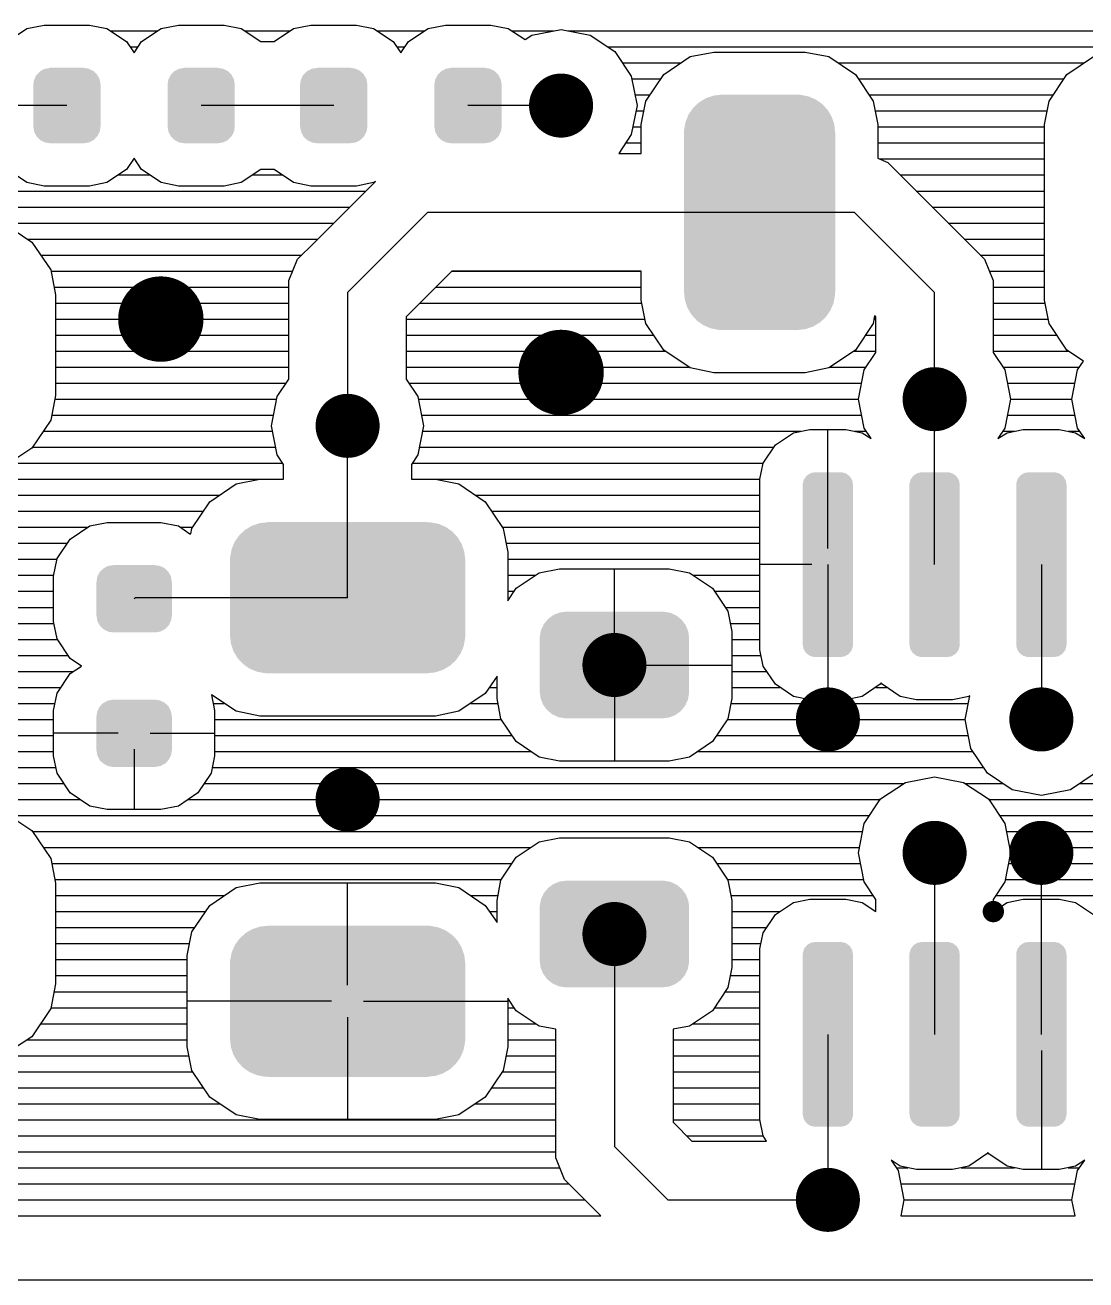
# Model space of a CAD drawing. Extents: x 295 to 953, y 10 to 290.
# Drawn here: x 741.03 to 773.85, y 229.2 to 268.01 of the extents above; entities that cross this region are included whole.
import ezdxf

# ---------------------------------------------------------------- set-up
doc = ezdxf.new("R2010")
doc.units = 0
doc.header["$LTSCALE"] = 5
doc.header["$MEASUREMENT"] = 0
doc.layers.get('0').update_dxf_attribs({"linetype": 'CONTINUOUS', "lineweight": 25})

msp = doc.modelspace()

# ---------------------------------------------------------------- linework, layer by layer
for p, q in [((740.486, 267.502), (741.087, 267.905)), ((741.087, 267.905), (741.622, 268.011)), ((741.622, 268.011), (743.029, 268.011)), ((743.029, 268.011), (743.563, 267.905)), ((743.563, 267.905), (744.171, 267.502)), ((743.669, 267.832), (745.142, 267.832)), ((744.64, 267.502), (745.247, 267.905)), ((745.247, 267.905), (745.782, 268.011)), ((745.782, 268.011), (747.189, 268.011)), ((747.189, 268.011), (747.724, 267.905)), ((747.724, 267.905), (748.325, 267.502)), ((747.83, 267.832), (749.236, 267.832)), ((748.741, 267.502), (749.342, 267.905)), ((749.342, 267.905), (749.877, 268.011)), ((749.877, 268.011), (751.284, 268.011)), ((751.284, 268.011), (751.818, 267.905)), ((751.818, 267.905), (752.426, 267.502)), ((751.924, 267.832), (753.397, 267.832)), ((752.895, 267.502), (753.502, 267.905)), ((753.502, 267.905), (754.037, 268.011)), ((754.037, 268.011), (755.444, 268.011)), ((755.444, 268.011), (755.979, 267.905)), ((755.979, 267.905), (756.501, 267.561)), ((756.085, 267.832), (757.386, 267.832)), ((756.712, 267.7), (757.617, 267.878)), ((757.617, 267.878), (758.515, 267.7)), ((757.841, 267.832), (828.61, 267.832)), ((744.171, 267.502), (744.409, 267.152)), ((744.409, 267.152), (744.64, 267.502)), ((748.325, 267.502), (748.741, 267.502)), ((752.426, 267.502), (752.664, 267.152)), ((752.664, 267.152), (752.895, 267.502)), ((756.501, 267.561), (756.712, 267.7)), ((758.515, 267.7), (759.281, 267.192)), ((744.283, 267.337), (744.528, 267.337)), ((752.538, 267.337), (752.783, 267.337)), ((759.056, 267.337), (828.61, 267.337)), ((759.281, 267.192), (759.789, 266.426)), ((760.793, 266.485), (761.612, 267.04)), ((761.612, 267.04), (762.339, 267.178)), ((762.339, 267.178), (765.172, 267.178)), ((765.172, 267.178), (765.898, 267.04)), ((765.898, 267.04), (766.724, 266.485)), ((773.268, 266.485), (774.094, 267.04)), ((759.512, 266.842), (761.322, 266.842)), ((766.189, 266.842), (773.803, 266.842)), ((759.789, 266.426), (759.968, 265.521)), ((759.803, 266.346), (760.701, 266.346)), ((760.239, 265.66), (760.793, 266.485)), ((766.724, 266.485), (767.272, 265.66)), ((766.816, 266.346), (773.176, 266.346)), ((772.72, 265.66), (773.268, 266.485)), ((742.329, 265.521), (698.181, 265.521)), ((750.584, 265.521), (746.482, 265.521)), ((757.617, 265.521), (754.737, 265.521)), ((759.968, 265.521), (759.789, 264.623)), ((759.902, 265.851), (760.364, 265.851)), ((760.093, 264.933), (760.239, 265.66)), ((767.146, 265.851), (772.846, 265.851)), ((767.272, 265.66), (767.417, 264.933)), ((772.575, 264.933), (772.72, 265.66)), ((759.935, 265.356), (760.179, 265.356)), ((767.331, 265.356), (772.661, 265.356)), ((759.836, 264.86), (760.093, 264.86)), ((760.093, 264.035), (760.093, 264.933)), ((767.417, 264.933), (767.417, 263.89)), ((767.417, 264.86), (772.575, 264.86)), ((772.575, 259.505), (772.575, 264.933)), ((759.789, 264.623), (759.4, 264.035)), ((759.624, 264.365), (760.093, 264.365)), ((767.417, 264.365), (772.575, 264.365)), ((759.4, 264.035), (760.093, 264.035)), ((741.087, 263.137), (740.486, 263.54)), ((744.171, 263.546), (743.563, 263.137)), ((744.409, 263.896), (744.171, 263.546)), ((744.389, 263.87), (744.422, 263.87)), ((744.64, 263.546), (744.409, 263.896)), ((745.247, 263.137), (744.64, 263.546)), ((748.325, 263.54), (747.724, 263.137)), ((748.741, 263.54), (748.325, 263.54)), ((749.342, 263.137), (748.741, 263.54)), ((767.417, 263.89), (767.721, 263.758)), ((767.457, 263.87), (772.575, 263.87)), ((767.721, 263.758), (770.197, 261.281)), ((743.92, 263.375), (744.891, 263.375)), ((748.081, 263.375), (748.985, 263.375)), ((749.983, 261.281), (751.871, 263.17)), ((751.871, 263.17), (751.818, 263.137)), ((768.104, 263.375), (772.575, 263.375)), ((698.339, 262.879), (751.581, 262.879)), ((741.622, 263.031), (741.087, 263.137)), ((743.029, 263.031), (741.622, 263.031)), ((743.563, 263.137), (743.029, 263.031)), ((745.782, 263.031), (745.247, 263.137)), ((747.189, 263.031), (745.782, 263.031)), ((747.724, 263.137), (747.189, 263.031)), ((749.877, 263.031), (749.342, 263.137)), ((751.284, 263.031), (749.877, 263.031)), ((751.818, 263.137), (751.284, 263.031)), ((768.599, 262.879), (772.575, 262.879)), ((697.844, 262.384), (751.085, 262.384)), ((769.095, 262.384), (772.575, 262.384)), ((753.489, 262.219), (751.013, 259.742)), ((763.759, 262.219), (753.489, 262.219)), ((766.697, 262.219), (763.759, 262.219)), ((769.174, 259.742), (766.697, 262.219)), ((740.334, 261.889), (750.59, 261.889)), ((740.38, 261.882), (741.245, 261.301)), ((769.59, 261.889), (772.575, 261.889)), ((741.107, 261.393), (750.095, 261.393)), ((741.245, 261.301), (741.827, 260.436)), ((749.467, 260.773), (749.983, 261.281)), ((770.085, 261.393), (772.575, 261.393)), ((770.197, 261.281), (770.713, 260.773)), ((741.516, 260.898), (749.6, 260.898)), ((770.58, 260.898), (772.575, 260.898)), ((741.827, 260.436), (741.979, 259.67)), ((749.197, 260.106), (749.467, 260.773)), ((770.713, 260.773), (770.99, 260.106)), ((741.827, 260.403), (749.316, 260.403)), ((749.197, 259.386), (749.197, 260.106)), ((754.236, 260.403), (752.829, 258.989)), ((754.236, 260.403), (760.093, 260.403)), ((760.093, 260.403), (754.236, 260.403)), ((760.093, 259.505), (760.093, 260.403)), ((770.864, 260.403), (772.575, 260.403)), ((770.99, 260.106), (770.99, 257.887)), ((741.926, 259.907), (749.197, 259.907)), ((741.979, 259.67), (741.979, 256.553)), ((751.013, 259.742), (751.013, 255.615)), ((753.74, 259.907), (760.093, 259.907)), ((769.174, 256.44), (769.174, 259.742)), ((770.99, 259.907), (772.575, 259.907)), ((741.979, 259.412), (749.197, 259.412)), ((749.197, 257.061), (749.197, 259.386)), ((753.245, 259.412), (760.113, 259.412)), ((760.239, 258.778), (760.093, 259.505)), ((770.99, 259.412), (772.595, 259.412)), ((772.72, 258.778), (772.575, 259.505)), ((741.979, 258.917), (749.197, 258.917)), ((752.829, 258.989), (752.829, 257.061)), ((752.829, 258.917), (760.212, 258.917)), ((767.318, 259.022), (767.272, 258.778)), ((767.298, 258.917), (767.358, 258.917)), ((767.358, 258.989), (767.318, 259.022)), ((767.358, 257.887), (767.358, 258.989)), ((770.99, 258.917), (772.694, 258.917)), ((760.793, 257.953), (760.239, 258.778)), ((767.272, 258.778), (766.724, 257.953)), ((773.268, 257.953), (772.72, 258.778)), ((741.979, 258.422), (749.197, 258.422)), ((752.829, 258.422), (760.476, 258.422)), ((767.034, 258.422), (767.358, 258.422)), ((770.99, 258.422), (772.958, 258.422)), ((741.979, 257.926), (749.197, 257.926)), ((752.829, 257.926), (760.833, 257.926)), ((761.612, 257.405), (760.793, 257.953)), ((766.724, 257.953), (765.898, 257.405)), ((766.684, 257.926), (767.358, 257.926)), ((766.994, 257.345), (767.358, 257.887)), ((770.99, 257.926), (773.308, 257.926)), ((770.99, 257.887), (771.346, 257.345)), ((773.777, 257.616), (773.268, 257.953)), ((741.979, 257.431), (749.197, 257.431)), ((752.829, 257.431), (761.573, 257.431)), ((762.339, 257.259), (761.612, 257.405)), ((765.898, 257.405), (765.172, 257.259)), ((765.938, 257.431), (767.054, 257.431)), ((766.816, 256.44), (766.994, 257.345)), ((771.287, 257.431), (773.658, 257.431)), ((771.346, 257.345), (771.525, 256.44)), ((773.42, 256.44), (773.598, 257.345)), ((773.598, 257.345), (773.777, 257.616)), ((741.979, 256.936), (749.111, 256.936)), ((748.833, 256.52), (749.197, 257.061)), ((752.829, 257.061), (753.185, 256.52)), ((752.908, 256.936), (766.915, 256.936)), ((765.172, 257.259), (762.339, 257.259)), ((771.426, 256.936), (773.519, 256.936)), ((741.979, 256.553), (741.827, 255.793)), ((741.952, 256.44), (748.82, 256.44)), ((748.655, 255.615), (748.833, 256.52)), ((753.185, 256.52), (753.364, 255.615)), ((753.199, 256.44), (766.816, 256.44)), ((766.994, 255.542), (766.816, 256.44)), ((769.174, 251.322), (769.174, 256.44)), ((771.525, 256.44), (771.346, 255.542)), ((771.525, 256.44), (773.42, 256.44)), ((773.598, 255.542), (773.42, 256.44)), ((741.827, 255.793), (741.245, 254.921)), ((741.853, 255.945), (748.721, 255.945)), ((753.298, 255.945), (766.915, 255.945)), ((771.426, 255.945), (773.519, 255.945)), ((741.595, 255.45), (748.688, 255.45)), ((748.833, 254.717), (748.655, 255.615)), ((751.013, 250.299), (751.013, 255.615)), ((753.364, 255.615), (753.185, 254.717)), ((753.331, 255.45), (765.04, 255.45)), ((764.247, 255.027), (764.809, 255.403)), ((764.809, 255.403), (765.31, 255.503)), ((765.31, 255.503), (766.427, 255.503)), ((765.872, 251.818), (765.872, 255.503)), ((766.427, 255.503), (766.928, 255.403)), ((766.697, 255.45), (767.054, 255.45)), ((766.928, 255.403), (767.212, 255.219)), ((767.212, 255.219), (766.994, 255.542)), ((771.346, 255.542), (771.129, 255.219)), ((771.129, 255.219), (771.413, 255.403)), ((771.287, 255.45), (771.644, 255.45)), ((771.413, 255.403), (771.914, 255.503)), ((771.914, 255.503), (773.031, 255.503)), ((773.031, 255.503), (773.532, 255.403)), ((773.301, 255.45), (773.658, 255.45)), ((773.532, 255.403), (773.816, 255.219)), ((773.816, 255.219), (773.598, 255.542)), ((763.864, 254.459), (764.247, 255.027)), ((741.245, 254.921), (740.38, 254.347)), ((741.265, 254.954), (748.787, 254.954)), ((749.032, 254.419), (748.833, 254.717)), ((753.185, 254.717), (752.994, 254.419)), ((753.232, 254.954), (764.194, 254.954)), ((740.552, 254.459), (748.999, 254.459)), ((749.032, 253.964), (749.032, 254.419)), ((752.994, 254.419), (752.994, 253.964)), ((753.02, 254.459), (763.864, 254.459)), ((763.765, 253.964), (763.864, 254.459)), ((714.975, 253.964), (749.032, 253.964)), ((747.565, 253.819), (748.292, 253.964)), ((748.292, 253.964), (749.032, 253.964)), ((752.994, 253.964), (763.765, 253.964)), ((752.994, 253.964), (753.727, 253.964)), ((753.727, 253.964), (754.453, 253.819)), ((763.765, 248.687), (763.765, 253.964)), ((714.512, 253.469), (747.05, 253.469)), ((746.747, 253.264), (747.565, 253.819)), ((754.453, 253.819), (755.272, 253.264)), ((754.969, 253.469), (763.765, 253.469)), ((746.192, 252.438), (746.747, 253.264)), ((755.272, 253.264), (755.827, 252.438)), ((713.528, 252.973), (746.548, 252.973)), ((755.47, 252.973), (763.765, 252.973)), ((696.193, 252.478), (742.976, 252.478)), ((742.428, 252.115), (743.035, 252.524)), ((743.035, 252.524), (743.577, 252.63)), ((743.577, 252.63), (745.234, 252.63)), ((745.234, 252.63), (745.776, 252.524)), ((745.776, 252.524), (746.132, 252.28)), ((745.835, 252.478), (746.218, 252.478)), ((746.132, 252.28), (746.159, 252.28)), ((746.159, 252.28), (746.192, 252.438)), ((755.801, 252.478), (763.765, 252.478)), ((755.827, 252.438), (755.972, 251.712)), ((695.698, 251.983), (742.342, 251.983)), ((742.025, 251.507), (742.428, 252.115)), ((755.92, 251.983), (763.765, 251.983)), ((741.912, 250.966), (742.025, 251.507)), ((755.972, 251.712), (755.972, 250.2)), ((695.202, 251.487), (742.018, 251.487)), ((755.972, 251.487), (763.765, 251.487)), ((756.943, 251.065), (757.564, 251.19)), ((757.564, 251.19), (760.965, 251.19)), ((759.268, 248.714), (759.268, 251.19)), ((760.965, 251.19), (761.586, 251.065)), ((765.376, 251.322), (763.765, 251.322)), ((765.872, 251.322), (765.872, 246.534)), ((772.476, 251.322), (772.476, 246.534)), ((694.707, 250.992), (741.919, 250.992)), ((741.912, 249.566), (741.912, 250.966)), ((755.972, 250.992), (756.831, 250.992)), ((756.23, 250.596), (756.943, 251.065)), ((761.586, 251.065), (762.299, 250.596)), ((761.698, 250.992), (763.765, 250.992)), ((765.872, 250.827), (765.872, 247.142)), ((694.212, 250.497), (741.912, 250.497)), ((755.972, 250.2), (756.23, 250.596)), ((755.972, 250.497), (756.171, 250.497)), ((762.299, 250.596), (762.775, 249.883)), ((762.358, 250.497), (763.765, 250.497)), ((693.716, 250.001), (741.912, 250.001)), ((744.435, 250.299), (744.409, 250.266)), ((751.013, 250.299), (744.435, 250.299)), ((762.689, 250.001), (763.765, 250.001)), ((742.025, 249.031), (741.912, 249.566)), ((762.775, 249.883), (762.9, 249.255)), ((693.221, 249.506), (741.926, 249.506)), ((762.847, 249.506), (763.765, 249.506)), ((762.9, 249.255), (762.9, 247.182)), ((692.726, 249.011), (742.031, 249.011)), ((742.428, 248.423), (742.025, 249.031)), ((762.9, 249.011), (763.765, 249.011)), ((680.106, 248.516), (742.362, 248.516)), ((742.778, 248.185), (742.428, 248.423)), ((762.9, 248.516), (763.798, 248.516)), ((763.864, 248.185), (763.765, 248.687)), ((680.792, 248.02), (742.527, 248.02)), ((742.428, 247.954), (742.778, 248.185)), ((759.763, 248.218), (762.9, 248.218)), ((762.9, 248.02), (763.976, 248.02)), ((764.247, 247.624), (763.864, 248.185)), ((742.025, 247.347), (742.428, 247.954)), ((755.636, 247.868), (755.272, 247.333)), ((755.636, 247.182), (755.636, 247.868)), ((759.268, 247.723), (759.268, 245.247)), ((764.809, 247.241), (764.247, 247.624)), ((767.49, 247.624), (766.928, 247.241)), ((767.523, 247.664), (767.49, 247.624)), ((767.549, 247.624), (767.523, 247.664)), ((768.111, 247.241), (767.549, 247.624)), ((681.123, 247.525), (742.144, 247.525)), ((741.912, 246.812), (742.025, 247.347)), ((747.565, 246.785), (746.799, 247.294)), ((746.799, 247.294), (746.898, 246.812)), ((755.272, 247.333), (754.453, 246.785)), ((755.404, 247.525), (755.636, 247.525)), ((762.9, 247.525), (764.386, 247.525)), ((765.31, 247.142), (764.809, 247.241)), ((766.928, 247.241), (766.427, 247.142)), ((767.351, 247.525), (767.688, 247.525)), ((768.612, 247.142), (768.111, 247.241)), ((770.23, 247.241), (769.729, 247.142)), ((770.118, 246.534), (770.263, 247.267)), ((770.263, 247.267), (770.23, 247.241)), ((681.453, 247.03), (741.959, 247.03)), ((746.852, 247.03), (747.196, 247.03)), ((754.823, 247.03), (755.662, 247.03)), ((755.754, 246.554), (755.636, 247.182)), ((762.9, 247.182), (762.775, 246.554)), ((762.867, 247.03), (770.217, 247.03)), ((766.427, 247.142), (765.31, 247.142)), ((769.729, 247.142), (768.612, 247.142)), ((681.565, 246.534), (741.912, 246.534)), ((741.912, 245.405), (741.912, 246.812)), ((746.898, 246.812), (746.898, 245.405)), ((746.898, 246.534), (755.768, 246.534)), ((748.292, 246.64), (747.565, 246.785)), ((753.727, 246.64), (748.292, 246.64)), ((754.453, 246.785), (753.727, 246.64)), ((756.23, 245.848), (755.754, 246.554)), ((762.775, 246.554), (762.299, 245.848)), ((762.761, 246.534), (770.118, 246.534)), ((770.296, 245.636), (770.118, 246.534)), ((743.913, 246.105), (741.912, 246.105)), ((744.904, 246.105), (746.898, 246.105)), ((681.664, 246.039), (741.912, 246.039)), ((746.898, 246.039), (756.104, 246.039)), ((756.943, 245.372), (756.23, 245.848)), ((762.299, 245.848), (761.586, 245.372)), ((762.424, 246.039), (770.217, 246.039)), ((681.697, 245.544), (741.912, 245.544)), ((742.025, 244.87), (741.912, 245.405)), ((744.409, 245.61), (744.409, 243.747)), ((746.898, 245.405), (746.786, 244.87)), ((746.898, 245.544), (756.679, 245.544)), ((757.564, 245.247), (756.943, 245.372)), ((761.586, 245.372), (760.965, 245.247)), ((761.85, 245.544), (770.356, 245.544)), ((770.805, 244.87), (770.296, 245.636)), ((713.528, 245.048), (741.985, 245.048)), ((746.826, 245.048), (770.686, 245.048)), ((760.965, 245.247), (757.564, 245.247)), ((714.512, 244.553), (742.229, 244.553)), ((742.428, 244.263), (742.025, 244.87)), ((746.786, 244.87), (746.383, 244.263)), ((746.581, 244.553), (768.223, 244.553)), ((767.503, 244.078), (768.269, 244.586)), ((768.269, 244.586), (769.174, 244.764)), ((769.174, 244.764), (770.072, 244.586)), ((770.072, 244.586), (770.838, 244.078)), ((770.118, 244.553), (771.28, 244.553)), ((771.571, 244.362), (770.805, 244.87)), ((774.14, 244.87), (773.374, 244.362)), ((773.665, 244.553), (806.156, 244.553)), ((743.035, 243.853), (742.428, 244.263)), ((746.383, 244.263), (745.776, 243.853)), ((772.476, 244.177), (771.571, 244.362)), ((773.374, 244.362), (772.476, 244.177)), ((714.975, 244.058), (742.731, 244.058)), ((743.577, 243.747), (743.035, 243.853)), ((745.234, 243.747), (743.577, 243.747)), ((745.776, 243.853), (745.234, 243.747)), ((746.08, 244.058), (767.496, 244.058)), ((766.994, 243.312), (767.503, 244.078)), ((770.838, 244.078), (771.346, 243.312)), ((770.845, 244.058), (806.156, 244.058)), ((740.38, 243.681), (741.245, 243.1)), ((740.552, 243.563), (767.16, 243.563)), ((771.181, 243.563), (777.878, 243.563)), ((741.245, 243.1), (741.827, 242.235)), ((741.265, 243.067), (766.948, 243.067)), ((766.816, 242.407), (766.994, 243.312)), ((771.346, 243.312), (771.525, 242.407)), ((771.393, 243.067), (777.29, 243.067)), ((756.23, 242.275), (756.943, 242.75)), ((756.943, 242.75), (757.564, 242.869)), ((757.564, 242.869), (760.965, 242.869)), ((760.965, 242.869), (761.586, 242.75)), ((761.586, 242.75), (762.299, 242.275)), ((741.595, 242.572), (756.679, 242.572)), ((741.827, 242.235), (741.979, 241.469)), ((755.754, 241.562), (756.23, 242.275)), ((761.85, 242.572), (766.849, 242.572)), ((762.299, 242.275), (762.775, 241.562)), ((766.994, 241.509), (766.816, 242.407)), ((769.174, 242.407), (769.174, 236.793)), ((771.525, 242.407), (771.346, 241.509)), ((771.492, 242.572), (776.96, 242.572)), ((772.476, 236.793), (772.476, 242.407)), ((741.853, 242.077), (756.104, 242.077)), ((762.424, 242.077), (766.882, 242.077)), ((771.459, 242.077), (776.821, 242.077)), ((741.952, 241.581), (755.768, 241.581)), ((741.979, 241.469), (741.979, 238.352)), ((747.565, 241.337), (748.292, 241.482)), ((748.292, 241.482), (753.727, 241.482)), ((751.013, 238.312), (751.013, 241.482)), ((753.727, 241.482), (754.453, 241.337)), ((755.636, 240.934), (755.754, 241.562)), ((762.761, 241.581), (766.981, 241.581)), ((762.775, 241.562), (762.9, 240.934)), ((767.358, 240.967), (766.994, 241.509)), ((771.346, 241.509), (770.99, 240.967)), ((771.36, 241.581), (776.722, 241.581)), ((741.979, 241.086), (747.196, 241.086)), ((746.747, 240.782), (747.565, 241.337)), ((754.453, 241.337), (755.272, 240.782)), ((754.823, 241.086), (755.662, 241.086)), ((762.867, 241.086), (767.272, 241.086)), ((771.069, 241.086), (776.821, 241.086)), ((746.192, 239.963), (746.747, 240.782)), ((755.272, 240.782), (755.636, 240.254)), ((755.636, 240.254), (755.636, 240.934)), ((762.9, 240.934), (762.9, 238.86)), ((764.247, 240.498), (764.809, 240.875)), ((764.809, 240.875), (765.31, 240.974)), ((765.31, 240.974), (766.427, 240.974)), ((766.427, 240.974), (766.928, 240.875)), ((766.928, 240.875), (767.358, 240.591)), ((767.358, 240.591), (767.358, 240.967)), ((770.99, 240.967), (770.99, 240.591)), ((770.99, 240.591), (771.413, 240.875)), ((771.413, 240.875), (771.914, 240.974)), ((771.914, 240.974), (773.031, 240.974)), ((772.476, 237.289), (772.476, 240.974)), ((773.031, 240.974), (773.532, 240.875)), ((773.532, 240.875), (774.094, 240.498)), ((741.979, 240.591), (746.615, 240.591)), ((755.404, 240.591), (755.636, 240.591)), ((762.9, 240.591), (764.386, 240.591)), ((763.864, 239.93), (764.247, 240.498)), ((767.351, 240.591), (767.358, 240.591)), ((741.979, 240.095), (746.284, 240.095)), ((746.047, 239.237), (746.192, 239.963)), ((759.268, 239.897), (759.268, 233.326)), ((762.9, 240.095), (763.976, 240.095)), ((763.765, 239.435), (763.864, 239.93)), ((741.979, 239.6), (746.119, 239.6)), ((762.9, 239.6), (763.798, 239.6)), ((741.979, 239.105), (746.047, 239.105)), ((746.047, 236.404), (746.047, 239.237)), ((762.9, 239.105), (763.765, 239.105)), ((763.765, 234.158), (763.765, 239.435)), ((762.9, 238.86), (762.775, 238.24)), ((741.979, 238.352), (741.827, 237.593)), ((741.979, 238.61), (746.047, 238.61)), ((762.847, 238.61), (763.765, 238.61)), ((741.926, 238.114), (746.047, 238.114)), ((756.23, 237.526), (755.972, 237.916)), ((755.972, 237.916), (755.972, 236.404)), ((762.775, 238.24), (762.299, 237.526)), ((762.689, 238.114), (763.765, 238.114)), ((741.827, 237.593), (741.245, 236.721)), ((741.827, 237.619), (746.047, 237.619)), ((750.517, 237.817), (746.047, 237.817)), ((751.508, 237.817), (755.972, 237.817)), ((755.972, 237.619), (756.171, 237.619)), ((762.358, 237.619), (763.765, 237.619)), ((751.013, 237.322), (751.013, 234.158)), ((756.943, 237.051), (756.23, 237.526)), ((762.299, 237.526), (761.586, 237.051)), ((741.516, 237.124), (746.047, 237.124)), ((755.972, 237.124), (756.831, 237.124)), ((757.452, 236.952), (756.943, 237.051)), ((757.452, 233.69), (757.452, 236.952)), ((761.586, 237.051), (761.084, 236.952)), ((761.084, 236.952), (761.084, 234.079)), ((761.698, 237.124), (763.765, 237.124)), ((765.872, 236.793), (765.872, 231.675)), ((741.245, 236.721), (740.38, 236.146)), ((741.107, 236.628), (746.047, 236.628)), ((746.192, 235.677), (746.047, 236.404)), ((755.972, 236.404), (755.827, 235.677)), ((755.972, 236.628), (757.452, 236.628)), ((761.084, 236.628), (763.765, 236.628)), ((740.334, 236.133), (746.099, 236.133)), ((755.92, 236.133), (757.452, 236.133)), ((761.084, 236.133), (763.765, 236.133)), ((772.476, 236.298), (772.476, 232.613)), ((737.646, 235.638), (746.218, 235.638)), ((746.747, 234.852), (746.192, 235.677)), ((755.827, 235.677), (755.272, 234.852)), ((755.801, 235.638), (757.452, 235.638)), ((761.084, 235.638), (763.765, 235.638)), ((737.547, 235.142), (746.548, 235.142)), ((747.565, 234.304), (746.747, 234.852)), ((755.272, 234.852), (754.453, 234.304)), ((755.47, 235.142), (757.452, 235.142)), ((761.084, 235.142), (763.765, 235.142)), ((737.336, 234.647), (747.05, 234.647)), ((754.969, 234.647), (757.452, 234.647)), ((761.084, 234.647), (763.765, 234.647)), ((736.999, 234.152), (757.452, 234.152)), ((748.292, 234.158), (747.565, 234.304)), ((753.727, 234.158), (748.292, 234.158)), ((754.453, 234.304), (753.727, 234.158)), ((761.084, 234.152), (763.765, 234.152)), ((761.084, 234.079), (761.665, 233.491)), ((763.864, 233.657), (763.765, 234.158)), ((736.273, 233.657), (757.452, 233.657)), ((757.452, 232.97), (757.452, 233.69)), ((761.5, 233.657), (763.864, 233.657)), ((763.976, 233.491), (763.864, 233.657)), ((759.268, 233.326), (760.919, 231.675)), ((761.665, 233.491), (763.976, 233.491)), ((726.558, 233.161), (757.452, 233.161)), ((757.722, 232.303), (757.452, 232.97)), ((768.111, 232.712), (767.827, 232.904)), ((767.827, 232.904), (768.044, 232.58)), ((770.792, 233.095), (770.23, 232.712)), ((770.825, 233.135), (770.792, 233.095)), ((770.851, 233.095), (770.825, 233.135)), ((771.413, 232.712), (770.851, 233.095)), ((773.816, 232.904), (773.532, 232.712)), ((773.598, 232.58), (773.816, 232.904)), ((726.558, 232.666), (757.571, 232.666)), ((767.985, 232.666), (768.342, 232.666)), ((768.044, 232.58), (768.223, 231.675)), ((768.612, 232.613), (768.111, 232.712)), ((769.729, 232.613), (768.612, 232.613)), ((770.23, 232.712), (769.729, 232.613)), ((769.999, 232.666), (771.644, 232.666)), ((771.914, 232.613), (771.413, 232.712)), ((773.031, 232.613), (771.914, 232.613)), ((773.532, 232.712), (773.031, 232.613)), ((773.301, 232.666), (773.658, 232.666)), ((773.42, 231.675), (773.598, 232.58)), ((726.492, 232.171), (757.855, 232.171)), ((758.238, 231.788), (757.722, 232.303)), ((768.124, 232.171), (773.519, 232.171)), ((758.845, 231.18), (758.238, 231.788)), ((726.261, 231.675), (758.35, 231.675)), ((760.919, 231.675), (765.872, 231.675)), ((768.223, 231.675), (768.124, 231.18)), ((768.223, 231.675), (773.42, 231.675)), ((773.519, 231.18), (773.42, 231.675)), ((729.088, 231.18), (758.845, 231.18)), ((768.124, 231.18), (773.519, 231.18)), ((768.124, 231.18), (773.519, 231.18)), ((727.899, 229.199), (777.429, 229.199))]:
    msp.add_line(p, q)
for points, const_width in [([(757.121, 265.521, 1), (758.112, 265.521, 1)], 0.991), ([(744.574, 258.917, 1), (745.895, 258.917, 1)], 1.321), ([(756.956, 257.266, 1), (758.277, 257.266, 1)], 1.321), ([(768.678, 256.44, 1), (769.669, 256.44, 1)], 0.991), ([(750.517, 255.615, 1), (751.508, 255.615, 1)], 0.991), ([(758.772, 248.218, 1), (759.763, 248.218, 1)], 0.991), ([(765.376, 246.534, 1), (766.367, 246.534, 1)], 0.991), ([(771.98, 246.534, 1), (772.971, 246.534, 1)], 0.991), ([(750.517, 244.058, 1), (751.508, 244.058, 1)], 0.991), ([(768.678, 242.407, 1), (769.669, 242.407, 1)], 0.991), ([(771.98, 242.407, 1), (772.971, 242.407, 1)], 0.991), ([(758.772, 239.897, 1), (759.763, 239.897, 1)], 0.991), ([(770.825, 240.591, 1), (771.155, 240.591, 1)], 0.33), ([(765.376, 231.675, 1), (766.367, 231.675, 1)], 0.991)]:
    msp.add_lwpolyline(points, format="xyb", close=True, dxfattribs=dict(const_width=const_width))
for points in [[(741.518, 266.594), (741.644, 266.659), (743.145, 266.594), (743.007, 266.659)], [(741.644, 266.659), (741.678, 266.665), (743.007, 266.659), (742.996, 266.665)], [(741.678, 266.665), (741.807, 266.685), (742.996, 266.665), (742.85, 266.685)], [(741.807, 266.685), (741.807, 266.69), (742.85, 266.685), (742.85, 266.69)], [(745.672, 266.594), (745.798, 266.659), (747.298, 266.594), (747.161, 266.659)], [(745.798, 266.659), (745.832, 266.665), (747.161, 266.659), (747.149, 266.665)], [(745.832, 266.665), (745.961, 266.685), (747.149, 266.665), (747.004, 266.685)], [(745.961, 266.685), (745.961, 266.69), (747.004, 266.685), (747.004, 266.69)], [(749.773, 266.594), (749.899, 266.659), (751.4, 266.594), (751.262, 266.659)], [(749.899, 266.659), (749.933, 266.665), (751.262, 266.659), (751.251, 266.665)], [(749.933, 266.665), (750.062, 266.685), (751.251, 266.665), (751.105, 266.685)], [(750.062, 266.685), (750.062, 266.69), (751.105, 266.685), (751.105, 266.69)], [(753.927, 266.594), (754.053, 266.659), (755.553, 266.594), (755.416, 266.659)], [(754.053, 266.659), (754.087, 266.665), (755.416, 266.659), (755.404, 266.665)], [(754.087, 266.665), (754.216, 266.685), (755.404, 266.665), (755.259, 266.685)], [(754.216, 266.685), (754.216, 266.69), (755.259, 266.685), (755.259, 266.69)], [(741.288, 266.171), (741.31, 266.316), (743.369, 266.171), (743.344, 266.316)], [(741.31, 266.316), (741.319, 266.334), (743.344, 266.316), (743.341, 266.334)], [(741.319, 266.334), (741.382, 266.465), (743.341, 266.334), (743.272, 266.465)], [(741.382, 266.465), (741.397, 266.48), (743.272, 266.465), (743.264, 266.48)], [(741.397, 266.48), (741.498, 266.583), (743.264, 266.48), (743.156, 266.583)], [(741.498, 266.583), (741.518, 266.594), (743.156, 266.583), (743.145, 266.594)], [(745.442, 266.171), (745.464, 266.316), (747.523, 266.171), (747.498, 266.316)], [(745.464, 266.316), (745.473, 266.334), (747.498, 266.316), (747.495, 266.334)], [(745.473, 266.334), (745.536, 266.465), (747.495, 266.334), (747.426, 266.465)], [(745.536, 266.465), (745.551, 266.48), (747.426, 266.465), (747.418, 266.48)], [(745.551, 266.48), (745.651, 266.583), (747.418, 266.48), (747.31, 266.583)], [(745.651, 266.583), (745.672, 266.594), (747.31, 266.583), (747.298, 266.594)], [(749.543, 266.171), (749.565, 266.316), (751.624, 266.171), (751.599, 266.316)], [(749.565, 266.316), (749.574, 266.334), (751.599, 266.316), (751.596, 266.334)], [(749.574, 266.334), (749.637, 266.465), (751.596, 266.334), (751.527, 266.465)], [(749.637, 266.465), (749.652, 266.48), (751.527, 266.465), (751.519, 266.48)], [(749.652, 266.48), (749.753, 266.583), (751.519, 266.48), (751.411, 266.583)], [(749.753, 266.583), (749.773, 266.594), (751.411, 266.583), (751.4, 266.594)], [(753.697, 266.171), (753.719, 266.316), (755.778, 266.171), (755.753, 266.316)], [(753.719, 266.316), (753.728, 266.334), (755.753, 266.316), (755.75, 266.334)], [(753.728, 266.334), (753.791, 266.465), (755.75, 266.334), (755.681, 266.465)], [(753.791, 266.465), (753.806, 266.48), (755.681, 266.465), (755.673, 266.48)], [(753.806, 266.48), (753.906, 266.583), (755.673, 266.48), (755.565, 266.583)], [(753.906, 266.583), (753.927, 266.594), (755.565, 266.583), (755.553, 266.594)], [(741.288, 266.168), (741.288, 266.171), (743.369, 266.168), (743.369, 266.171)], [(741.288, 264.874), (741.288, 266.168), (743.369, 264.874), (743.369, 266.168)], [(745.442, 266.168), (745.442, 266.171), (747.523, 266.168), (747.523, 266.171)], [(745.442, 264.874), (745.442, 266.168), (747.523, 264.874), (747.523, 266.168)], [(749.543, 266.168), (749.543, 266.171), (751.624, 266.168), (751.624, 266.171)], [(749.543, 264.874), (749.543, 266.168), (751.624, 264.874), (751.624, 266.168)], [(753.697, 266.168), (753.697, 266.171), (755.778, 266.168), (755.778, 266.171)], [(753.697, 264.874), (753.697, 266.168), (755.778, 264.874), (755.778, 266.168)], [(761.709, 265.457), (761.828, 265.568), (765.8, 265.457), (765.698, 265.568)], [(761.828, 265.568), (761.891, 265.626), (765.698, 265.568), (765.616, 265.626)], [(761.891, 265.626), (762.034, 265.71), (765.616, 265.626), (765.495, 265.71)], [(762.034, 265.71), (762.104, 265.752), (765.495, 265.71), (765.397, 265.752)], [(762.104, 265.752), (762.27, 265.807), (765.397, 265.752), (765.267, 265.807)], [(762.27, 265.807), (762.34, 265.831), (765.267, 265.807), (765.144, 265.831)], [(762.34, 265.831), (762.551, 265.854), (765.144, 265.831), (765.023, 265.854)], [(762.551, 265.854), (762.586, 265.858), (765.023, 265.854), (764.931, 265.858)], [(761.47, 265.025), (761.532, 265.171), (766.04, 265.025), (765.992, 265.171)], [(761.532, 265.171), (761.566, 265.254), (765.992, 265.171), (765.944, 265.254)], [(761.566, 265.254), (761.658, 265.385), (765.944, 265.254), (765.866, 265.385)], [(761.658, 265.385), (761.709, 265.457), (765.866, 265.385), (765.8, 265.457)], [(741.288, 264.87), (741.288, 264.874), (743.369, 264.87), (743.369, 264.874)], [(741.313, 264.725), (741.288, 264.87), (743.347, 264.725), (743.369, 264.87)], [(741.316, 264.708), (741.313, 264.725), (743.338, 264.708), (743.347, 264.725)], [(741.385, 264.577), (741.316, 264.708), (743.275, 264.577), (743.338, 264.708)], [(745.442, 264.87), (745.442, 264.874), (747.523, 264.87), (747.523, 264.874)], [(745.467, 264.725), (745.442, 264.87), (747.501, 264.725), (747.523, 264.87)], [(745.47, 264.708), (745.467, 264.725), (747.492, 264.708), (747.501, 264.725)], [(745.539, 264.577), (745.47, 264.708), (747.428, 264.577), (747.492, 264.708)], [(749.543, 264.87), (749.543, 264.874), (751.624, 264.87), (751.624, 264.874)], [(749.568, 264.725), (749.543, 264.87), (751.602, 264.725), (751.624, 264.87)], [(749.571, 264.708), (749.568, 264.725), (751.593, 264.708), (751.602, 264.725)], [(749.64, 264.577), (749.571, 264.708), (751.53, 264.577), (751.593, 264.708)], [(753.697, 264.87), (753.697, 264.874), (755.778, 264.87), (755.778, 264.874)], [(753.722, 264.725), (753.697, 264.87), (755.756, 264.725), (755.778, 264.87)], [(753.725, 264.708), (753.722, 264.725), (755.747, 264.708), (755.756, 264.725)], [(753.794, 264.577), (753.725, 264.708), (755.683, 264.577), (755.747, 264.708)], [(761.421, 264.689), (761.424, 264.781), (766.096, 264.689), (766.086, 264.781)], [(761.424, 264.781), (761.453, 264.935), (766.086, 264.781), (766.07, 264.935)], [(761.453, 264.935), (761.47, 265.025), (766.07, 264.935), (766.04, 265.025)], [(741.393, 264.562), (741.385, 264.577), (743.26, 264.562), (743.275, 264.577)], [(741.501, 264.459), (741.393, 264.562), (743.159, 264.459), (743.26, 264.562)], [(741.512, 264.448), (741.501, 264.459), (743.139, 264.448), (743.159, 264.459)], [(741.65, 264.382), (741.512, 264.448), (743.013, 264.382), (743.139, 264.448)], [(741.661, 264.377), (741.65, 264.382), (742.979, 264.377), (743.013, 264.382)], [(741.807, 264.356), (741.661, 264.377), (742.85, 264.356), (742.979, 264.377)], [(741.807, 264.352), (741.807, 264.356), (742.85, 264.352), (742.85, 264.356)], [(745.547, 264.562), (745.539, 264.577), (747.414, 264.562), (747.428, 264.577)], [(745.655, 264.459), (745.547, 264.562), (747.313, 264.459), (747.414, 264.562)], [(745.666, 264.448), (745.655, 264.459), (747.293, 264.448), (747.313, 264.459)], [(745.804, 264.382), (745.666, 264.448), (747.167, 264.382), (747.293, 264.448)], [(745.815, 264.377), (745.804, 264.382), (747.133, 264.377), (747.167, 264.382)], [(745.961, 264.356), (745.815, 264.377), (747.004, 264.356), (747.133, 264.377)], [(745.961, 264.352), (745.961, 264.356), (747.004, 264.352), (747.004, 264.356)], [(749.648, 264.562), (749.64, 264.577), (751.515, 264.562), (751.53, 264.577)], [(749.756, 264.459), (749.648, 264.562), (751.414, 264.459), (751.515, 264.562)], [(749.767, 264.448), (749.756, 264.459), (751.394, 264.448), (751.414, 264.459)], [(749.905, 264.382), (749.767, 264.448), (751.268, 264.382), (751.394, 264.448)], [(749.916, 264.377), (749.905, 264.382), (751.234, 264.377), (751.268, 264.382)], [(750.062, 264.356), (749.916, 264.377), (751.105, 264.356), (751.234, 264.377)], [(750.062, 264.352), (750.062, 264.356), (751.105, 264.352), (751.105, 264.356)], [(753.802, 264.562), (753.794, 264.577), (755.669, 264.562), (755.683, 264.577)], [(753.91, 264.459), (753.802, 264.562), (755.568, 264.459), (755.669, 264.562)], [(753.921, 264.448), (753.91, 264.459), (755.548, 264.448), (755.568, 264.459)], [(754.059, 264.382), (753.921, 264.448), (755.422, 264.382), (755.548, 264.448)], [(754.07, 264.377), (754.059, 264.382), (755.388, 264.377), (755.422, 264.382)], [(754.216, 264.356), (754.07, 264.377), (755.259, 264.356), (755.388, 264.377)], [(754.216, 264.352), (754.216, 264.356), (755.259, 264.352), (755.259, 264.356)], [(761.417, 259.749), (761.417, 264.689), (766.1, 259.749), (766.1, 264.689)], [(761.431, 259.657), (761.421, 259.749), (766.093, 259.657), (766.096, 259.749)], [(761.447, 259.502), (761.431, 259.657), (766.064, 259.502), (766.093, 259.657)], [(761.477, 259.413), (761.447, 259.502), (766.047, 259.413), (766.064, 259.502)], [(761.525, 259.267), (761.477, 259.413), (765.985, 259.267), (766.047, 259.413)], [(761.573, 259.184), (761.525, 259.267), (765.951, 259.184), (765.985, 259.267)], [(761.651, 259.053), (761.573, 259.184), (765.859, 259.053), (765.951, 259.184)], [(761.717, 258.981), (761.651, 259.053), (765.808, 258.981), (765.859, 259.053)], [(761.819, 258.87), (761.717, 258.981), (765.689, 258.87), (765.808, 258.981)], [(761.901, 258.812), (761.819, 258.87), (765.626, 258.812), (765.689, 258.87)], [(762.022, 258.727), (761.901, 258.812), (765.483, 258.727), (765.626, 258.812)], [(762.12, 258.686), (762.022, 258.727), (765.413, 258.686), (765.483, 258.727)], [(762.25, 258.63), (762.12, 258.686), (765.247, 258.63), (765.413, 258.686)], [(762.373, 258.607), (762.25, 258.63), (765.177, 258.607), (765.247, 258.63)], [(762.494, 258.584), (762.373, 258.607), (764.966, 258.584), (765.177, 258.607)], [(762.586, 258.58), (762.494, 258.584), (764.931, 258.58), (764.966, 258.584)], [(765.093, 253.792), (765.094, 253.829), (766.651, 253.792), (766.644, 253.829)], [(765.094, 253.829), (765.124, 253.933), (766.644, 253.829), (766.625, 253.933)], [(765.124, 253.933), (765.134, 253.967), (766.625, 253.933), (766.604, 253.967)], [(765.134, 253.967), (765.2, 254.054), (766.604, 253.967), (766.55, 254.054)], [(765.2, 254.054), (765.22, 254.08), (766.55, 254.054), (766.515, 254.08)], [(765.22, 254.08), (765.317, 254.14), (766.515, 254.08), (766.436, 254.14)], [(765.317, 254.14), (765.342, 254.156), (766.436, 254.14), (766.384, 254.156)], [(765.342, 254.156), (765.473, 254.18), (766.384, 254.156), (766.299, 254.18)], [(765.473, 254.18), (765.482, 254.182), (766.299, 254.18), (766.261, 254.182)], [(768.395, 253.792), (768.396, 253.829), (769.953, 253.792), (769.946, 253.829)], [(768.396, 253.829), (768.426, 253.933), (769.946, 253.829), (769.927, 253.933)], [(768.426, 253.933), (768.436, 253.967), (769.927, 253.933), (769.906, 253.967)], [(768.436, 253.967), (768.502, 254.054), (769.906, 253.967), (769.852, 254.054)], [(768.502, 254.054), (768.522, 254.08), (769.852, 254.054), (769.817, 254.08)], [(768.522, 254.08), (768.619, 254.14), (769.817, 254.08), (769.738, 254.14)], [(768.619, 254.14), (768.644, 254.156), (769.738, 254.14), (769.686, 254.156)], [(768.644, 254.156), (768.775, 254.18), (769.686, 254.156), (769.601, 254.18)], [(768.775, 254.18), (768.784, 254.182), (769.601, 254.18), (769.563, 254.182)], [(771.697, 253.792), (771.698, 253.829), (773.255, 253.792), (773.248, 253.829)], [(771.698, 253.829), (771.728, 253.933), (773.248, 253.829), (773.229, 253.933)], [(771.728, 253.933), (771.738, 253.967), (773.229, 253.933), (773.208, 253.967)], [(771.738, 253.967), (771.804, 254.054), (773.208, 253.967), (773.154, 254.054)], [(771.804, 254.054), (771.824, 254.08), (773.154, 254.054), (773.119, 254.08)], [(771.824, 254.08), (771.921, 254.14), (773.119, 254.08), (773.04, 254.14)], [(771.921, 254.14), (771.946, 254.156), (773.04, 254.14), (772.988, 254.156)], [(771.946, 254.156), (772.077, 254.18), (772.988, 254.156), (772.903, 254.18)], [(772.077, 254.18), (772.086, 254.182), (772.903, 254.18), (772.865, 254.182)], [(765.093, 248.852), (765.093, 253.792), (766.651, 248.852), (766.651, 253.792)], [(768.395, 248.852), (768.395, 253.792), (769.953, 248.852), (769.953, 253.792)], [(771.697, 248.852), (771.697, 253.792), (773.255, 248.852), (773.255, 253.792)], [(747.664, 252.235), (747.787, 252.348), (754.355, 252.235), (754.25, 252.348)], [(747.787, 252.348), (747.847, 252.403), (754.25, 252.348), (754.171, 252.403)], [(747.847, 252.403), (747.994, 252.49), (754.171, 252.403), (754.046, 252.49)], [(747.994, 252.49), (748.06, 252.529), (754.046, 252.49), (753.953, 252.529)], [(748.06, 252.529), (748.233, 252.586), (753.953, 252.529), (753.817, 252.586)], [(748.233, 252.586), (748.296, 252.607), (753.817, 252.586), (753.705, 252.607)], [(748.296, 252.607), (748.525, 252.631), (753.705, 252.607), (753.573, 252.631)], [(748.525, 252.631), (748.543, 252.633), (753.573, 252.631), (753.523, 252.633)], [(748.543, 252.635), (748.543, 252.64), (753.483, 252.635), (753.483, 252.64)], [(748.543, 252.633), (748.543, 252.635), (753.523, 252.633), (753.483, 252.635)], [(747.424, 251.804), (747.488, 251.953), (754.595, 251.804), (754.545, 251.953)], [(747.488, 251.953), (747.521, 252.032), (754.545, 251.953), (754.498, 252.032)], [(747.521, 252.032), (747.616, 252.166), (754.498, 252.032), (754.419, 252.166)], [(747.616, 252.166), (747.664, 252.235), (754.419, 252.166), (754.355, 252.235)], [(747.374, 251.471), (747.378, 251.56), (754.652, 251.471), (754.642, 251.56)], [(747.378, 251.56), (747.408, 251.717), (754.642, 251.56), (754.624, 251.717)], [(747.408, 251.717), (747.424, 251.804), (754.624, 251.717), (754.595, 251.804)], [(743.349, 251.097), (743.45, 251.201), (745.472, 251.097), (745.364, 251.201)], [(743.45, 251.201), (743.469, 251.212), (745.364, 251.201), (745.354, 251.212)], [(743.469, 251.212), (743.596, 251.278), (745.354, 251.212), (745.216, 251.278)], [(743.596, 251.278), (743.627, 251.284), (745.216, 251.278), (745.205, 251.284)], [(743.627, 251.284), (743.758, 251.306), (745.205, 251.284), (745.059, 251.306)], [(747.374, 251.468), (747.374, 251.471), (754.652, 251.468), (754.652, 251.471)], [(747.374, 249.13), (747.374, 251.468), (754.652, 249.13), (754.652, 251.468)], [(743.24, 249.744), (743.24, 250.787), (745.578, 249.744), (745.578, 250.787)], [(743.243, 250.787), (743.264, 250.934), (745.574, 250.787), (745.551, 250.934)], [(743.264, 250.934), (743.272, 250.95), (745.551, 250.934), (745.548, 250.95)], [(743.272, 250.95), (743.335, 251.082), (745.548, 250.95), (745.479, 251.082)], [(743.335, 251.082), (743.349, 251.097), (745.479, 251.082), (745.472, 251.097)], [(743.267, 249.598), (743.243, 249.744), (745.553, 249.598), (745.574, 249.744)], [(743.269, 249.581), (743.267, 249.598), (745.545, 249.581), (745.553, 249.598)], [(743.338, 249.449), (743.269, 249.581), (745.482, 249.449), (745.545, 249.581)], [(757.082, 249.481), (757.189, 249.612), (761.449, 249.481), (761.352, 249.612)], [(757.189, 249.612), (757.214, 249.642), (761.352, 249.612), (761.315, 249.642)], [(757.214, 249.642), (757.352, 249.744), (761.315, 249.642), (761.191, 249.744)], [(757.352, 249.744), (757.382, 249.766), (761.191, 249.744), (761.144, 249.766)], [(757.382, 249.766), (757.546, 249.831), (761.144, 249.766), (761.002, 249.831)], [(757.546, 249.831), (757.575, 249.843), (761.002, 249.831), (760.936, 249.843)], [(757.575, 249.843), (757.773, 249.868), (760.936, 249.843), (760.796, 249.868)], [(757.773, 249.868), (757.782, 249.869), (760.796, 249.868), (760.754, 249.869)], [(743.346, 249.435), (743.338, 249.449), (745.469, 249.435), (745.482, 249.449)], [(743.453, 249.33), (743.346, 249.435), (745.368, 249.33), (745.469, 249.435)], [(743.464, 249.32), (743.453, 249.33), (745.349, 249.32), (745.368, 249.33)], [(743.601, 249.253), (743.464, 249.32), (745.222, 249.253), (745.349, 249.32)], [(743.612, 249.247), (743.601, 249.253), (745.191, 249.247), (745.222, 249.253)], [(743.758, 249.225), (743.612, 249.247), (745.059, 249.225), (745.191, 249.247)], [(756.957, 249.087), (756.987, 249.251), (761.574, 249.087), (761.553, 249.251)], [(756.987, 249.251), (756.994, 249.292), (761.553, 249.251), (761.536, 249.292)], [(756.994, 249.292), (757.065, 249.444), (761.536, 249.292), (761.476, 249.444)], [(757.065, 249.444), (757.082, 249.481), (761.476, 249.444), (761.449, 249.481)], [(747.374, 249.126), (747.374, 249.13), (754.652, 249.126), (754.652, 249.13)], [(747.384, 249.037), (747.374, 249.126), (754.648, 249.037), (754.652, 249.126)], [(747.401, 248.88), (747.384, 249.037), (754.618, 248.88), (754.648, 249.037)], [(747.43, 248.793), (747.401, 248.88), (754.601, 248.793), (754.618, 248.88)], [(747.48, 248.644), (747.43, 248.793), (754.538, 248.644), (754.601, 248.793)], [(756.956, 249.044), (756.957, 249.087), (761.579, 249.044), (761.574, 249.087)], [(756.956, 247.393), (756.956, 249.044), (761.579, 247.393), (761.579, 249.044)], [(765.099, 248.815), (765.093, 248.852), (766.649, 248.815), (766.651, 248.852)], [(765.119, 248.712), (765.099, 248.815), (766.62, 248.712), (766.649, 248.815)], [(768.401, 248.815), (768.395, 248.852), (769.951, 248.815), (769.953, 248.852)], [(768.421, 248.712), (768.401, 248.815), (769.922, 248.712), (769.951, 248.815)], [(771.703, 248.815), (771.697, 248.852), (773.253, 248.815), (773.255, 248.852)], [(771.723, 248.712), (771.703, 248.815), (773.224, 248.712), (773.253, 248.815)], [(747.527, 248.565), (747.48, 248.644), (754.504, 248.565), (754.538, 248.644)], [(747.607, 248.431), (747.527, 248.565), (754.41, 248.431), (754.504, 248.565)], [(747.671, 248.362), (747.607, 248.431), (754.361, 248.362), (754.41, 248.431)], [(765.14, 248.678), (765.119, 248.712), (766.61, 248.678), (766.62, 248.712)], [(765.194, 248.59), (765.14, 248.678), (766.543, 248.59), (766.61, 248.678)], [(765.229, 248.564), (765.194, 248.59), (766.523, 248.564), (766.543, 248.59)], [(765.308, 248.504), (765.229, 248.564), (766.426, 248.504), (766.523, 248.564)], [(765.36, 248.489), (765.308, 248.504), (766.402, 248.489), (766.426, 248.504)], [(765.445, 248.464), (765.36, 248.489), (766.271, 248.464), (766.402, 248.489)], [(765.482, 248.463), (765.445, 248.464), (766.261, 248.463), (766.271, 248.464)], [(768.442, 248.678), (768.421, 248.712), (769.912, 248.678), (769.922, 248.712)], [(768.496, 248.59), (768.442, 248.678), (769.845, 248.59), (769.912, 248.678)], [(768.531, 248.564), (768.496, 248.59), (769.825, 248.564), (769.845, 248.59)], [(768.61, 248.504), (768.531, 248.564), (769.728, 248.504), (769.825, 248.564)], [(768.662, 248.489), (768.61, 248.504), (769.704, 248.489), (769.728, 248.504)], [(768.747, 248.464), (768.662, 248.489), (769.573, 248.464), (769.704, 248.489)], [(768.784, 248.463), (768.747, 248.464), (769.563, 248.463), (769.573, 248.464)], [(771.744, 248.678), (771.723, 248.712), (773.214, 248.678), (773.224, 248.712)], [(771.798, 248.59), (771.744, 248.678), (773.147, 248.59), (773.214, 248.678)], [(771.833, 248.564), (771.798, 248.59), (773.127, 248.564), (773.147, 248.59)], [(771.912, 248.504), (771.833, 248.564), (773.03, 248.504), (773.127, 248.564)], [(771.964, 248.489), (771.912, 248.504), (773.006, 248.489), (773.03, 248.504)], [(772.049, 248.464), (771.964, 248.489), (772.875, 248.464), (773.006, 248.489)], [(772.086, 248.463), (772.049, 248.464), (772.865, 248.463), (772.875, 248.464)], [(747.776, 248.249), (747.671, 248.362), (754.239, 248.249), (754.361, 248.362)], [(747.855, 248.194), (747.776, 248.249), (754.179, 248.194), (754.239, 248.249)], [(747.979, 248.107), (747.855, 248.194), (754.031, 248.107), (754.179, 248.194)], [(748.073, 248.068), (747.979, 248.107), (753.965, 248.068), (754.031, 248.107)], [(748.208, 248.011), (748.073, 248.068), (753.793, 248.011), (753.965, 248.068)], [(748.321, 247.99), (748.208, 248.011), (753.729, 247.99), (753.793, 248.011)], [(748.452, 247.966), (748.321, 247.99), (753.501, 247.966), (753.729, 247.99)], [(748.502, 247.964), (748.452, 247.966), (753.483, 247.964), (753.501, 247.966)], [(748.543, 247.962), (748.502, 247.964), (753.483, 247.962), (753.483, 247.964)], [(748.543, 247.957), (748.543, 247.962), (753.483, 247.957), (753.483, 247.962)], [(756.962, 247.35), (756.956, 247.393), (761.578, 247.35), (761.579, 247.393)], [(756.983, 247.186), (756.962, 247.35), (761.548, 247.186), (761.578, 247.35)], [(743.272, 246.79), (743.335, 246.922), (745.548, 246.79), (745.479, 246.922)], [(743.335, 246.922), (743.349, 246.936), (745.479, 246.922), (745.472, 246.936)], [(743.349, 246.936), (743.45, 247.041), (745.472, 246.936), (745.364, 247.041)], [(743.45, 247.041), (743.469, 247.051), (745.364, 247.041), (745.354, 247.051)], [(743.469, 247.051), (743.596, 247.118), (745.354, 247.051), (745.216, 247.118)], [(743.596, 247.118), (743.627, 247.123), (745.216, 247.118), (745.205, 247.123)], [(743.627, 247.123), (743.758, 247.145), (745.205, 247.123), (745.059, 247.145)], [(756.999, 247.145), (756.983, 247.186), (761.541, 247.145), (761.548, 247.186)], [(757.06, 246.993), (756.999, 247.145), (761.471, 246.993), (761.541, 247.145)], [(757.087, 246.956), (757.06, 246.993), (761.454, 246.956), (761.471, 246.993)], [(757.183, 246.824), (757.087, 246.956), (761.347, 246.824), (761.454, 246.956)], [(743.24, 245.583), (743.24, 246.627), (745.578, 245.583), (745.578, 246.627)], [(743.243, 246.627), (743.264, 246.773), (745.574, 246.627), (745.551, 246.773)], [(743.264, 246.773), (743.272, 246.79), (745.551, 246.773), (745.548, 246.79)], [(757.22, 246.794), (757.183, 246.824), (761.322, 246.794), (761.347, 246.824)], [(757.345, 246.693), (757.22, 246.794), (761.184, 246.693), (761.322, 246.794)], [(757.392, 246.671), (757.345, 246.693), (761.154, 246.671), (761.184, 246.693)], [(757.534, 246.605), (757.392, 246.671), (760.99, 246.605), (761.154, 246.671)], [(757.599, 246.594), (757.534, 246.605), (760.96, 246.594), (760.99, 246.605)], [(757.739, 246.568), (757.599, 246.594), (760.762, 246.568), (760.96, 246.594)], [(757.782, 246.567), (757.739, 246.568), (760.754, 246.567), (760.762, 246.568)], [(743.267, 245.437), (743.243, 245.583), (745.553, 245.437), (745.574, 245.583)], [(743.269, 245.42), (743.267, 245.437), (745.545, 245.42), (745.553, 245.437)], [(743.338, 245.288), (743.269, 245.42), (745.482, 245.288), (745.545, 245.42)], [(743.346, 245.274), (743.338, 245.288), (745.469, 245.274), (745.482, 245.288)], [(743.453, 245.169), (743.346, 245.274), (745.368, 245.169), (745.469, 245.274)], [(743.464, 245.159), (743.453, 245.169), (745.349, 245.159), (745.368, 245.169)], [(743.601, 245.092), (743.464, 245.159), (745.222, 245.092), (745.349, 245.159)], [(743.612, 245.087), (743.601, 245.092), (745.191, 245.087), (745.222, 245.092)], [(743.758, 245.065), (743.612, 245.087), (745.059, 245.065), (745.191, 245.087)], [(757.214, 241.321), (757.352, 241.423), (761.315, 241.321), (761.191, 241.423)], [(757.352, 241.423), (757.382, 241.445), (761.191, 241.423), (761.144, 241.445)], [(757.382, 241.445), (757.546, 241.51), (761.144, 241.445), (761.002, 241.51)], [(757.546, 241.51), (757.575, 241.522), (761.002, 241.51), (760.936, 241.522)], [(757.575, 241.522), (757.773, 241.547), (760.936, 241.522), (760.796, 241.547)], [(757.773, 241.547), (757.782, 241.548), (760.796, 241.547), (760.754, 241.548)], [(756.994, 240.971), (757.065, 241.123), (761.536, 240.971), (761.476, 241.123)], [(757.065, 241.123), (757.082, 241.16), (761.476, 241.123), (761.449, 241.16)], [(757.082, 241.16), (757.189, 241.291), (761.449, 241.16), (761.352, 241.291)], [(757.189, 241.291), (757.214, 241.321), (761.352, 241.291), (761.315, 241.321)], [(756.956, 240.723), (756.957, 240.766), (761.579, 240.723), (761.574, 240.766)], [(756.956, 239.072), (756.956, 240.723), (761.579, 239.072), (761.579, 240.723)], [(756.957, 240.766), (756.987, 240.93), (761.574, 240.766), (761.553, 240.93)], [(756.987, 240.93), (756.994, 240.971), (761.553, 240.93), (761.536, 240.971)], [(747.664, 239.754), (747.787, 239.866), (754.355, 239.754), (754.25, 239.866)], [(747.787, 239.866), (747.847, 239.922), (754.25, 239.866), (754.171, 239.922)], [(747.847, 239.922), (747.994, 240.008), (754.171, 239.922), (754.046, 240.008)], [(747.994, 240.008), (748.06, 240.047), (754.046, 240.008), (753.953, 240.047)], [(748.06, 240.047), (748.233, 240.104), (753.953, 240.047), (753.817, 240.104)], [(748.233, 240.104), (748.296, 240.125), (753.817, 240.104), (753.705, 240.125)], [(748.296, 240.125), (748.525, 240.15), (753.705, 240.125), (753.573, 240.15)], [(748.525, 240.15), (748.543, 240.152), (753.573, 240.15), (753.523, 240.152)], [(748.543, 240.153), (748.543, 240.158), (753.483, 240.153), (753.483, 240.158)], [(748.543, 240.152), (748.543, 240.153), (753.523, 240.152), (753.483, 240.153)], [(747.424, 239.322), (747.488, 239.471), (754.595, 239.322), (754.545, 239.471)], [(747.488, 239.471), (747.521, 239.551), (754.545, 239.471), (754.498, 239.551)], [(747.521, 239.551), (747.616, 239.685), (754.498, 239.551), (754.419, 239.685)], [(747.616, 239.685), (747.664, 239.754), (754.419, 239.685), (754.355, 239.754)], [(765.134, 239.438), (765.2, 239.525), (766.604, 239.438), (766.55, 239.525)], [(765.2, 239.525), (765.22, 239.552), (766.55, 239.525), (766.515, 239.552)], [(765.22, 239.552), (765.317, 239.612), (766.515, 239.552), (766.436, 239.612)], [(765.317, 239.612), (765.342, 239.627), (766.436, 239.612), (766.384, 239.627)], [(765.342, 239.627), (765.473, 239.651), (766.384, 239.627), (766.299, 239.651)], [(765.473, 239.651), (765.482, 239.653), (766.299, 239.651), (766.261, 239.653)], [(768.436, 239.438), (768.502, 239.525), (769.906, 239.438), (769.852, 239.525)], [(768.502, 239.525), (768.522, 239.552), (769.852, 239.525), (769.817, 239.552)], [(768.522, 239.552), (768.619, 239.612), (769.817, 239.552), (769.738, 239.612)], [(768.619, 239.612), (768.644, 239.627), (769.738, 239.612), (769.686, 239.627)], [(768.644, 239.627), (768.775, 239.651), (769.686, 239.627), (769.601, 239.651)], [(768.775, 239.651), (768.784, 239.653), (769.601, 239.651), (769.563, 239.653)], [(771.738, 239.438), (771.804, 239.525), (773.208, 239.438), (773.154, 239.525)], [(771.804, 239.525), (771.824, 239.552), (773.154, 239.525), (773.119, 239.552)], [(771.824, 239.552), (771.921, 239.612), (773.119, 239.552), (773.04, 239.612)], [(771.921, 239.612), (771.946, 239.627), (773.04, 239.612), (772.988, 239.627)], [(771.946, 239.627), (772.077, 239.651), (772.988, 239.627), (772.903, 239.651)], [(772.077, 239.651), (772.086, 239.653), (772.903, 239.651), (772.865, 239.653)], [(747.378, 239.078), (747.408, 239.236), (754.642, 239.078), (754.624, 239.236)], [(747.408, 239.236), (747.424, 239.322), (754.624, 239.236), (754.595, 239.322)], [(765.093, 239.263), (765.094, 239.301), (766.651, 239.263), (766.644, 239.301)], [(765.093, 234.324), (765.093, 239.263), (766.651, 234.324), (766.651, 239.263)], [(765.094, 239.301), (765.124, 239.404), (766.644, 239.301), (766.625, 239.404)], [(765.124, 239.404), (765.134, 239.438), (766.625, 239.404), (766.604, 239.438)], [(768.395, 239.263), (768.396, 239.301), (769.953, 239.263), (769.946, 239.301)], [(768.395, 234.324), (768.395, 239.263), (769.953, 234.324), (769.953, 239.263)], [(768.396, 239.301), (768.426, 239.404), (769.946, 239.301), (769.927, 239.404)], [(768.426, 239.404), (768.436, 239.438), (769.927, 239.404), (769.906, 239.438)], [(771.697, 239.263), (771.698, 239.301), (773.255, 239.263), (773.248, 239.301)], [(771.697, 234.324), (771.697, 239.263), (773.255, 234.324), (773.255, 239.263)], [(771.698, 239.301), (771.728, 239.404), (773.248, 239.301), (773.229, 239.404)], [(771.728, 239.404), (771.738, 239.438), (773.229, 239.404), (773.208, 239.438)], [(747.374, 238.989), (747.378, 239.078), (754.652, 238.989), (754.642, 239.078)], [(747.374, 238.986), (747.374, 238.989), (754.652, 238.986), (754.652, 238.989)], [(747.374, 236.648), (747.374, 238.986), (754.652, 236.648), (754.652, 238.986)], [(756.962, 239.029), (756.956, 239.072), (761.578, 239.029), (761.579, 239.072)], [(756.983, 238.865), (756.962, 239.029), (761.548, 238.865), (761.578, 239.029)], [(756.999, 238.824), (756.983, 238.865), (761.541, 238.824), (761.548, 238.865)], [(757.06, 238.671), (756.999, 238.824), (761.471, 238.671), (761.541, 238.824)], [(757.087, 238.635), (757.06, 238.671), (761.454, 238.635), (761.471, 238.671)], [(757.183, 238.503), (757.087, 238.635), (761.347, 238.503), (761.454, 238.635)], [(757.22, 238.473), (757.183, 238.503), (761.322, 238.473), (761.347, 238.503)], [(757.345, 238.372), (757.22, 238.473), (761.184, 238.372), (761.322, 238.473)], [(757.392, 238.35), (757.345, 238.372), (761.154, 238.35), (761.184, 238.372)], [(757.534, 238.284), (757.392, 238.35), (760.99, 238.284), (761.154, 238.35)], [(757.599, 238.273), (757.534, 238.284), (760.96, 238.273), (760.99, 238.284)], [(757.739, 238.247), (757.599, 238.273), (760.762, 238.247), (760.96, 238.273)], [(757.782, 238.246), (757.739, 238.247), (760.754, 238.246), (760.762, 238.247)], [(747.374, 236.645), (747.374, 236.648), (754.652, 236.645), (754.652, 236.648)], [(747.384, 236.556), (747.374, 236.645), (754.648, 236.556), (754.652, 236.645)], [(747.401, 236.398), (747.384, 236.556), (754.618, 236.398), (754.648, 236.556)], [(747.43, 236.312), (747.401, 236.398), (754.601, 236.312), (754.618, 236.398)], [(747.48, 236.163), (747.43, 236.312), (754.538, 236.163), (754.601, 236.312)], [(747.527, 236.083), (747.48, 236.163), (754.504, 236.083), (754.538, 236.163)], [(747.607, 235.95), (747.527, 236.083), (754.41, 235.95), (754.504, 236.083)], [(747.671, 235.881), (747.607, 235.95), (754.361, 235.881), (754.41, 235.95)], [(747.776, 235.768), (747.671, 235.881), (754.239, 235.768), (754.361, 235.881)], [(747.855, 235.712), (747.776, 235.768), (754.179, 235.712), (754.239, 235.768)], [(747.979, 235.626), (747.855, 235.712), (754.031, 235.626), (754.179, 235.712)], [(748.073, 235.587), (747.979, 235.626), (753.965, 235.587), (754.031, 235.626)], [(748.208, 235.53), (748.073, 235.587), (753.793, 235.53), (753.965, 235.587)], [(748.321, 235.509), (748.208, 235.53), (753.729, 235.509), (753.793, 235.53)], [(748.452, 235.484), (748.321, 235.509), (753.501, 235.484), (753.729, 235.509)], [(748.502, 235.482), (748.452, 235.484), (753.483, 235.482), (753.501, 235.484)], [(748.543, 235.481), (748.502, 235.482), (753.483, 235.481), (753.483, 235.482)], [(748.543, 235.476), (748.543, 235.481), (753.483, 235.476), (753.483, 235.481)], [(765.099, 234.286), (765.093, 234.324), (766.649, 234.286), (766.651, 234.324)], [(765.119, 234.183), (765.099, 234.286), (766.62, 234.183), (766.649, 234.286)], [(765.14, 234.149), (765.119, 234.183), (766.61, 234.149), (766.62, 234.183)], [(765.194, 234.062), (765.14, 234.149), (766.543, 234.062), (766.61, 234.149)], [(765.229, 234.035), (765.194, 234.062), (766.523, 234.035), (766.543, 234.062)], [(765.308, 233.975), (765.229, 234.035), (766.426, 233.975), (766.523, 234.035)], [(768.401, 234.286), (768.395, 234.324), (769.951, 234.286), (769.953, 234.324)], [(768.421, 234.183), (768.401, 234.286), (769.922, 234.183), (769.951, 234.286)], [(768.442, 234.149), (768.421, 234.183), (769.912, 234.149), (769.922, 234.183)], [(768.496, 234.062), (768.442, 234.149), (769.845, 234.062), (769.912, 234.149)], [(768.531, 234.035), (768.496, 234.062), (769.825, 234.035), (769.845, 234.062)], [(768.61, 233.975), (768.531, 234.035), (769.728, 233.975), (769.825, 234.035)], [(771.703, 234.286), (771.697, 234.324), (773.253, 234.286), (773.255, 234.324)], [(771.723, 234.183), (771.703, 234.286), (773.224, 234.183), (773.253, 234.286)], [(771.744, 234.149), (771.723, 234.183), (773.214, 234.149), (773.224, 234.183)], [(771.798, 234.062), (771.744, 234.149), (773.147, 234.062), (773.214, 234.149)], [(771.833, 234.035), (771.798, 234.062), (773.127, 234.035), (773.147, 234.062)], [(771.912, 233.975), (771.833, 234.035), (773.03, 233.975), (773.127, 234.035)], [(765.36, 233.96), (765.308, 233.975), (766.402, 233.96), (766.426, 233.975)], [(765.445, 233.936), (765.36, 233.96), (766.271, 233.936), (766.402, 233.96)], [(765.482, 233.934), (765.445, 233.936), (766.261, 233.934), (766.271, 233.936)], [(768.662, 233.96), (768.61, 233.975), (769.704, 233.96), (769.728, 233.975)], [(768.747, 233.936), (768.662, 233.96), (769.573, 233.936), (769.704, 233.96)], [(768.784, 233.934), (768.747, 233.936), (769.563, 233.934), (769.573, 233.936)], [(771.964, 233.96), (771.912, 233.975), (773.006, 233.96), (773.03, 233.975)], [(772.049, 233.936), (771.964, 233.96), (772.875, 233.936), (773.006, 233.96)], [(772.086, 233.934), (772.049, 233.936), (772.865, 233.934), (772.875, 233.936)]]:
    msp.add_solid(points)

doc.saveas('drawing.dxf')
